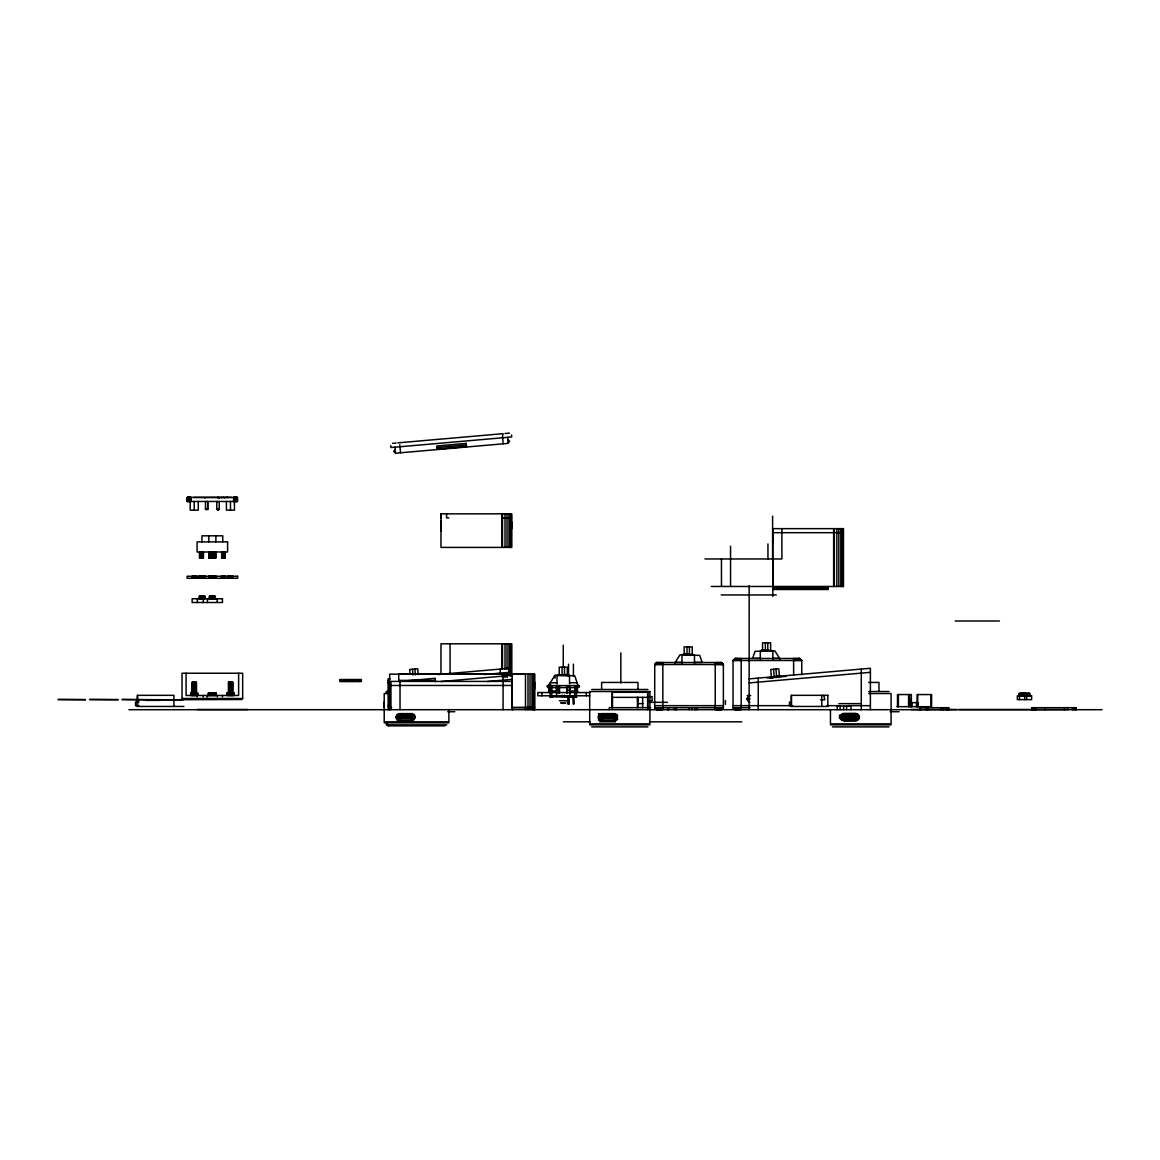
<?xml version="1.0" encoding="UTF-8"?>
<svg xmlns="http://www.w3.org/2000/svg" width="1160" height="1160" viewBox="0 0 1160 1160"><rect width="100%" height="100%" fill="white"/><g stroke="black" fill="none" stroke-linecap="round" stroke-linejoin="round"><path stroke-width="1.5" d="M205.48 509.022L207.683 509.11L205.48 508.95L207.698 509.037L207.698 501.468L207.698 508.964L205.48 508.95L205.48 501.468M217.601 509.559L217.021 509.11L219.211 509.037L219.225 501.468M440.974 674.105L440.974 643.8L511.647 643.8L511.647 676.338M440.974 513.837L440.974 547.404L511.647 547.404L511.647 513.837L440.974 513.837L441.047 517.882L441.278 513.837M448.876 709.456L448.876 721.824L384.207 721.824L384.207 693.535L389.195 693.535M450.065 674.105L450.065 643.8M501.83 669.102L501.83 643.8M501.83 547.404L501.83 513.837M502.164 669.102L502.164 643.8M502.164 547.404L502.164 513.837M502.498 669.102L502.498 643.8M502.498 547.404L502.498 513.837M505.006 669.102L505.006 643.8M505.006 547.404L505.006 513.837M507.022 669.102L507.022 643.8M507.022 547.404L507.022 513.837M508.993 674.525L508.993 643.8M508.993 547.404L508.993 513.837M510.081 674.525L510.081 643.8M510.081 547.404L510.081 513.837M510.748 674.525L510.748 643.8M510.748 547.404L510.748 513.837M511.067 676.338L511.067 643.8M511.067 547.404L511.067 513.837M511.429 676.338L511.429 643.8M511.429 547.404L511.429 513.837M512.169 680.166L512.169 709.702L512.169 675.323L440.887 681.558M647.686 697.348L612.321 697.348L612.335 707.658L612.321 692.288M637.609 697.348L637.609 707.643L637.623 697.348L637.609 701.394M647.686 707.673L647.686 692.288L612.321 692.288L612.321 707.673M772.763 586.467L772.792 528.641L843.465 528.641L843.465 586.467L721.462 586.467M830.458 709.587L830.458 723.854L891.083 723.854L891.083 693.535L868.767 693.535M833.648 528.641L833.648 586.467M662.824 662.519L662.824 709.702M715.227 709.702L715.227 662.519M741.197 658.474L741.197 709.702M1026.991 693.448L1027.615 695.87L1027.745 693.448M224.793 497.828L223.532 497.423M398.808 716.634L411.887 716.126L412.322 718.112L398.808 718.054L398.808 716.634L412.322 716.634M602.069 716.634L615.148 716.126L615.583 718.112L602.069 718.054L602.069 716.634L615.583 716.634M843.03 716.43L856.109 715.938L856.544 717.909L843.03 717.851L843.03 716.43L856.558 716.43M576.23 693.23L576.476 689.939L577.825 690.838L577.013 692.65L577.013 687.604M577.173 690.417L577.448 686.792M226.577 497.423L227.548 497.423M216.993 501.468C215.325 517.679 222.01 505.876 217.079 509.254L219.138 509.254L217.123 509.312M219.457 497.828L218.138 497.828L218.921 497.423M661.707 664.535L661.968 662.519M716.082 709.702L716.358 707.687M740.065 660.504L740.327 658.474M221.4 497.828L221.908 497.423M205.204 497.828L204.61 497.828M218.588 497.828L217.761 497.423M660.663 664.535L661.186 662.519M716.865 709.702L717.387 707.687M739.036 660.504L739.558 658.474M577.013 690.838L577.216 687.604M412.308 718.185L398.822 718.185M615.568 718.185L602.083 718.185M856.544 717.982L843.059 717.982M219.167 509.197L217.05 509.197M659.663 664.535L660.446 662.519M717.62 709.702L718.388 707.687M738.035 660.504L738.804 658.474M399.33 718.054L399.33 716.634M411.8 716.634L411.8 718.054M602.591 718.054L602.591 716.634M615.061 716.634L615.061 718.054M843.566 717.851L843.566 716.43M856.022 717.851L856.022 716.43M658.721 664.535L659.736 662.519M737.078 660.504L738.093 658.474M718.33 709.702L719.345 707.687M657.836 664.535L659.068 662.519M736.208 660.504L737.441 658.474M718.982 709.702L720.215 707.687M548.52 685.589L554.987 675.279L574.751 675.729L578.028 685.589L547.912 685.589M674.786 663.114L679.919 654.922L699.683 655.371L702.191 662.404L694.477 662.404M657.038 664.535L658.474 662.519M735.411 660.504L736.846 658.474M719.577 709.702L721.012 707.687M656.342 664.535L657.952 662.519M734.715 660.504L736.324 658.474M720.099 709.702L721.708 707.687M395.168 449.601L393.704 451.356L395.444 452.821M508.182 442.961L509.646 441.206L507.906 439.741M770.37 677.266L780.404 675.976L781.101 676.933L769.819 677.918L773.038 677.628M655.762 664.535L657.517 662.519M734.12 660.504L735.875 658.474M720.548 709.702L722.303 707.687M655.284 664.535L657.154 662.519M733.657 660.504L735.527 658.474M720.896 709.702L722.767 707.687M654.95 664.535L656.908 662.519M733.323 660.504L735.266 658.474M721.143 709.702L723.101 707.687M386.846 692.52L389.064 690.504M656.749 662.519L654.747 664.535L654.675 707.687L656.69 709.702L654.747 707.687L723.376 707.687L723.376 664.535L721.361 662.519L656.69 662.519L654.675 664.535L723.376 664.535L721.303 662.519M733.105 660.504L735.121 658.474L799.718 658.474L801.748 660.504L801.748 674.946M150.815 699.784L121.974 699.509L183.048 699.784L182.033 698.494L182.033 673.235L242.657 673.235L242.657 698.494L241.657 699.509L153.569 699.784M386.222 692.52L388.252 690.504M558.221 674.874L557.612 675.482L568.922 675.482L558.221 674.874L568.327 674.467M683.153 654.515L682.558 655.125L693.868 655.125L683.153 654.11L693.26 654.515M733.105 707.687L735.121 709.702L733.048 707.687L733.048 660.504L735.063 658.474M761.526 650.485L760.916 651.079L772.241 651.079L761.526 650.078L771.632 650.485M550.072 689.939L548.723 690.838L549.535 692.65L549.535 687.604M506.384 668.537L507.34 668.45M392.587 443.337L396.111 443.033M397.822 442.873L502.236 433.738M504.991 433.507L509.356 433.115M436.986 447.572L466.363 444.99M390.369 678.687L388.107 678.89L388.107 709.702M438.074 674.511L509.356 668.276L509.356 672.322L484.271 674.511M388.107 680.905L389.325 680.804M398.967 681.471L435.203 678.296L435.522 681.819M388.107 682.921L389.992 682.761M487.084 681.558L512.169 679.368M749.142 678.89L870.391 668.276L870.391 709.702M767.195 677.947L772.937 677.44M781.681 676.672L785.929 676.425M749.142 682.921L870.391 672.322M399.721 714.749L411.409 714.749M602.982 714.749L614.669 714.749M843.958 714.546L855.63 714.546M205.682 509.399L207.698 508.993M218.66 509.545L217.239 509.428L218.863 509.501M549.738 685.589L547.201 685.589L547.201 686.792M187.151 501.468L237.554 501.468L237.554 497.423L187.151 497.423L187.094 501.468M448.876 517.882L446.586 517.882L446.586 513.837M501.83 517.882L511.647 517.882M772.792 532.687L843.465 532.687M208.96 558.047L208.96 551.986L208.93 558.047L215.731 558.047L215.774 551.986M225.142 558.047L221.777 558.047L221.777 551.986M704.947 558.961L781.884 558.961L781.884 528.641M711.355 586.467L720.476 586.467M772.792 587.482L828.167 587.482M772.792 588.497L828.167 588.497M772.792 589.497L828.139 589.497L828.139 586.467M721.187 594.949L776.286 594.949M955.231 621.006L999.456 621.006M760.308 658.358L752.608 658.358L755.102 651.325L774.865 650.876L779.998 659.068M772.836 658.358L779.549 658.358M733.048 660.504L801.748 660.504L799.675 658.474M675.236 662.404L681.949 662.404M510.835 674.12L525.48 674.105L525.495 707.397L534.644 707.397L534.63 674.105L389.644 674.149L389.673 707.455L391.529 707.455M399.011 680.398L435.391 680.398M512.169 681.413L390.935 681.413L390.935 709.702M232.725 682.327L228.491 682.327L228.462 695.463M868.564 682.428L878.961 682.428L878.961 691.259M550.289 682.761L557.003 682.761M569.531 682.761L577.245 682.761M549.159 684.574L550.637 684.574M390.935 685.458L512.169 685.458M551.754 685.792L547.912 685.792L547.912 687.604L578.622 687.604L578.622 685.792L574.794 685.792M559.12 685.792L556.698 685.792L556.698 696.696M567.414 685.792L569.836 685.792L569.836 696.696M591.716 689.49L647.889 689.49M550.13 690.229L551.754 690.229M556.698 690.229L559.12 690.229M567.414 690.229L569.836 690.229M574.794 690.229L576.404 690.229M551.754 691.041L556.394 691.041M570.14 691.041L574.794 691.041M386.222 691.519L389.267 691.519M868.738 691.519L889.053 691.519M589.816 692.549L537.82 692.549L537.82 695.783L589.816 695.783M190.748 692.94L197.722 692.94L197.765 695.463M208.365 692.94L216.34 692.94L216.383 695.463M227.085 692.94L227.099 695.463L227.07 692.94L234.088 692.94L234.088 695.463M747.185 695.55L750.694 695.55M549.826 696.696L576.708 697.305L566.602 696.696M649.107 696.667L652.137 696.667L652.137 700.712L649.107 700.712M550.231 697.305L552.667 697.305M182.033 698.494L242.657 698.494M909.556 698.596L910.513 698.596L910.513 706.672M746.562 698.784L750.187 698.784M85.463 699.509L58 699.509L85.463 699.784M118.074 699.509L89.48 699.509L118.074 699.784M820.482 699.784L824.818 699.784L823.803 695.333M145.609 700.379L160.239 700.379M559.424 700.741L567.11 700.741M139.026 701.988L135.531 701.988L135.531 705.729L139.026 705.729M649.629 702.322L667.421 702.322M561.353 702.757L565.196 702.757M909.556 702.626L917.966 702.626L917.966 706.672M560.642 702.96L565.891 702.96M562.484 703.366L564.05 703.366M568.023 703.366L569.024 703.366M637.609 703.627L643.046 703.612M838.839 703.641L860.27 703.641M388.107 705.657L389.992 705.657M654.675 705.657L723.376 705.657M733.048 705.657L792.585 705.657M826.935 705.657L839.593 705.657M848.641 705.657L870.391 705.657M183.918 706.454L137.373 706.454L137.373 695.333L173.928 695.333L173.928 706.454M896.897 706.672L931.582 706.672L931.582 694.55L917.111 694.55L917.111 706.672M512.966 707.411L525.495 707.397M512.807 707.687L534.63 707.687L534.63 709.702M650.716 707.658L609.29 707.673L609.29 709.688M733.048 707.687L750.187 707.687M391.514 707.73L389.644 707.73L389.659 709.702M197.417 709.514L247.936 709.514M911.006 709.514L956.724 709.514M959.233 709.514L1066.431 709.514M128.963 709.702L1102 709.702M447.702 711.718L454.792 711.718M890.155 711.718L899.029 711.718M598.966 713.951L602.591 713.951M614.481 716.329L603.171 716.329L603.171 714.749A2.697 2.697 0 0 0 600.3 717.344A2.697 2.697 0 0 0 603.186 720.041M843.639 716.634L855.949 716.634M843.03 716.938L846.524 716.938L843.03 717.344M856.558 716.938L853.064 716.938L856.558 717.344M398.808 717.141L402.302 717.141L398.808 717.547M412.322 717.141L408.842 717.141L412.322 717.547M602.069 717.141L605.563 717.141L602.069 717.547M615.583 717.141L612.103 717.141L615.583 717.547M843.639 717.649L855.949 717.649M614.133 718.156L614.481 719.925M855.457 718.156L844.132 718.156L844.132 719.722A2.697 2.697 0 0 1 841.261 717.141A2.697 2.697 0 0 1 844.146 714.444L844.132 716.126M843.958 719.722L855.616 719.722A2.581 2.581 0 0 0 858.226 717.054A2.581 2.581 0 0 0 855.457 714.56L855.602 716.43M399.721 719.925L411.394 719.925A2.581 2.581 0 0 0 413.989 717.257A2.581 2.581 0 0 0 411.235 714.763M602.982 719.925L614.669 719.925A2.581 2.581 0 0 0 617.25 717.257A2.581 2.581 0 0 0 614.495 714.763M563.398 721.824L590.222 721.824M599.662 721.824L615.452 721.824M649.44 721.824L741.747 721.824M384.207 722.839L448.876 722.839M444.831 725.87L388.252 725.87L386.846 723.854M386.222 724.855L446.846 724.855M589.686 724.855L649.904 724.855M830.458 724.855L891.083 724.855M591.716 726.885L647.889 726.885M832.474 726.885L889.053 726.885M576.796 685.589L579.347 685.589L579.347 686.792M217.007 509.022L219.211 509.037M217.427 509.53L218.718 509.545M386.295 723.854L388.31 725.87M799.515 658.474L801.473 660.504M721.143 662.519L723.101 664.535M733.323 707.687L735.266 709.702M654.95 707.687L656.908 709.702M799.255 658.474L801.125 660.504M720.896 662.519L722.767 664.535M733.657 707.687L735.527 709.702M655.284 707.687L657.154 709.702M798.907 658.474L800.661 660.504M720.548 662.519L722.303 664.535M734.12 707.687L735.875 709.702M655.762 707.687L657.517 709.702M798.471 658.474L800.081 660.504M720.099 662.519L721.708 664.535M734.715 707.687L736.324 709.702M656.342 707.687L657.952 709.702M797.949 658.474L799.385 660.504M719.577 662.519L721.012 664.535M735.411 707.687L736.846 709.702M657.038 707.687L658.474 709.702M797.355 658.474L798.587 660.504M718.982 662.519L720.215 664.535M736.208 707.687L737.441 709.702M657.836 707.687L659.068 709.702M796.688 658.474L797.703 660.504M718.33 662.519L719.345 664.535M737.078 707.687L738.093 709.702M658.721 707.687L659.736 709.702M795.978 658.474L796.76 660.504M738.035 707.687L738.804 709.702M717.62 662.519L718.388 664.535M659.663 707.687L660.446 709.702M549.535 690.838L549.332 687.604M795.238 658.474L795.76 660.504M739.036 707.687L739.558 709.702M716.865 662.519L717.387 664.535M660.663 707.687L661.186 709.702M1026.731 693.448L1027.354 695.87M1026.455 693.448L1027.093 695.87M1026.194 693.448L1026.832 699.611M1025.933 693.448L1026.571 695.87M1025.672 693.448L1026.31 695.87M1026.049 695.87L1025.542 693.448L1025.107 695.87M1025.295 693.448L1025.918 695.87M1025.164 693.448L1025.672 695.87M794.455 658.474L794.716 660.504M740.065 707.687L740.327 709.702M716.082 662.519L716.358 664.535M661.707 707.687L661.968 709.702M779.404 676.062L778.766 668.812L770.718 669.523L771.342 676.773M775.953 669.059L776.577 676.309M773.532 669.276L774.169 676.526M511.531 434.957L511.72 436.972L390.935 447.542L390.76 445.527M507.688 437.32L508.211 443.366L395.488 453.226L394.951 447.18M502.962 433.68L503.063 434.884M502.483 435.754L503.179 443.801M399.809 444.729L400.519 452.777M418.238 674.612L417.73 668.812L409.683 669.523L410.06 673.873M414.917 669.059L415.425 674.859M412.496 669.276L413.003 675.077M549.84 687.039L550.318 693.23M549.086 686.792L549.361 690.417M793.599 658.474L793.658 674.946M534.412 674.105L534.441 707.397M533.745 674.105L533.76 707.397M533.063 674.105L533.078 707.397M531.99 674.105L532.005 707.397M530.018 674.105L530.018 707.397M528.003 674.105L528.003 707.397M507.022 674.105L507.022 677.614M505.006 674.105L505.006 677.614M502.498 677.614L502.498 674.105L398.736 674.149L398.736 681.166M1075.972 709.702L1075.972 707.687L1031.747 707.687L1031.747 709.702M1075.784 707.687L1075.784 709.702M1075.407 707.687L1075.407 709.702M1074.856 707.687L1074.856 709.702M1073.362 707.687L1073.362 709.702M1072.435 707.687L1072.435 709.702M1067.606 707.687L1067.606 709.702M1064.256 707.687L1064.256 709.702M1044.754 707.687L1044.754 709.702M1036.199 707.687L1036.199 709.702M1035.459 707.687L1035.459 709.702M1035.343 707.687L1035.343 709.702M1034.995 707.687L1034.995 709.702M1034.415 707.687L1034.415 709.702M1033.603 707.687L1033.603 709.702M1032.864 707.687L1032.864 709.702M1032.676 707.687L1032.676 709.702M1032.298 707.687L1032.298 709.702M1029.79 695.87L1029.848 693.448L1019.133 693.448L1019.133 695.87M1029.457 693.448L1029.587 695.87M1029.239 693.448L1029.312 695.87M1029.065 693.448L1029.152 695.87M1028.877 693.448L1028.789 695.87M1028.673 695.87L1028.456 693.448L1028.238 695.87M1027.992 693.448L1028.122 695.87M1027.876 693.448L1027.745 695.87M1024.889 693.448L1024.932 695.87M1024.642 693.448L1024.715 699.611M1024.497 693.448L1024.41 695.87M1024.323 695.87L1024.135 693.448L1023.932 695.87M1023.831 693.448L1023.714 695.87M1023.482 693.448L1023.598 695.87M1023.366 693.448L1023.251 695.87L1023.004 693.448M1022.743 693.448L1022.873 695.87M1022.612 693.448L1022.482 695.87M1022.351 693.448L1022.221 695.87M1022.09 693.448L1021.96 695.87M1021.815 693.448L1021.684 695.87M1021.554 693.448L1021.554 695.87M1021.423 693.448L1021.308 695.87M1021.177 693.448L1021.046 695.87M1020.931 693.448L1020.8 695.87M1020.568 693.448L1020.684 695.87M1020.351 693.448L1020.235 695.87M1020.133 693.448L1020.133 695.87M1019.77 693.448L1019.944 695.87M1019.596 695.87L1019.524 693.448L1019.466 699.611M948.808 709.702L948.938 707.687L919.576 707.687L919.576 709.702M947.444 707.687L947.444 709.702M946.458 707.687L946.458 709.702M943.356 707.687L943.356 709.702M940.876 707.687L940.876 709.702M930.987 694.55L930.987 706.672M928 707.687L928 709.702M927.507 707.687L927.507 709.702M926.014 707.687L926.014 709.702M920.315 707.687L920.199 709.702M920.068 707.687L920.068 709.702M919.822 707.687L919.822 709.702M917.705 694.55L917.705 706.672M916.516 702.626L916.516 706.672M911.963 702.626L911.963 706.672M911.368 706.672L911.368 694.55L897.492 694.55L897.492 706.672M909.556 694.55L909.556 706.672M908.585 694.55L908.585 706.672M898.391 694.55L898.391 706.672M861.285 669.073L861.285 709.702M855.602 717.851L855.457 719.722M851.005 709.702L851.005 705.962L837.172 705.962L837.172 709.702M846.568 705.962L846.568 709.702M843.581 705.962L843.581 709.702M843.247 528.641L843.262 586.467M842.885 528.641L842.885 586.467M842.566 528.641L842.566 586.467M841.899 528.641L841.899 586.467M840.812 528.641L840.812 586.467M840.144 705.962L840.144 709.702M839.55 715.096L839.55 718.461M838.839 528.641L838.839 586.467M836.824 528.641L836.824 586.467M834.315 528.641L834.315 586.467M833.982 528.641L833.982 586.467M821.788 695.333L821.788 706.454M791.468 695.333L791.468 706.454M789.452 701.988L789.452 705.729M772.792 535.543L772.792 542.619M772.763 558.961L772.792 596.399M772.836 650.876L772.836 659.475M772.604 516.2L772.604 559.395M770.617 650.078L770.617 642.799L762.54 642.799L762.54 650.078M767.949 543.938L767.949 558.961M767.789 642.799L767.789 650.078M765.368 642.799L765.368 650.078M760.308 650.876L760.308 659.475M758.234 678.092L758.234 709.702M749.157 585.8L749.142 709.702M730.568 546.201L730.553 586.467M725.406 700.408L725.406 704.439M721.462 558.961L721.476 586.467M697.247 707.687L697.131 709.702M695.768 707.687L695.768 709.702M694.782 707.687L694.782 709.702M694.477 654.922L694.477 663.505M692.259 654.11L692.259 646.845L684.168 646.845L684.168 654.11M691.679 707.687L691.679 709.702M689.417 646.845L689.417 654.11M689.199 707.687L689.199 709.702M686.995 646.845L686.995 654.11M681.949 654.922L681.949 663.505M676.323 707.687L676.323 709.702M675.816 707.687L675.816 709.702M674.337 707.687L674.337 709.702M668.639 707.687L668.639 709.702M668.508 707.687L668.392 709.702M668.145 707.687L668.145 709.702M667.899 707.687L667.899 709.702M647.686 692.288L647.686 709.688M642.669 697.348L642.669 707.658M637.986 689.49L637.986 682.428L601.62 682.428L601.62 689.49M620.817 652.891L620.817 682.936M614.481 714.749L614.64 716.634M603.171 718.345L603.171 719.925M598.589 713.414L598.589 720.142M586.308 692.549L586.308 695.783M576.404 687.604L576.404 696.696M575.998 687.14L575.998 693.332M574.794 685.589L574.794 696.696M573.678 696.188L573.678 704.178L573.171 696.188M573.417 664.173L573.417 676.352M573.417 697.218L573.417 704.178M570.14 685.589L570.14 693.462M569.531 675.279L569.531 683.863M569.024 696.29L569.024 704.178L568.023 704.178L568.023 696.29M568.617 696.696L568.53 704.178M568.53 664.173L568.53 676.352M567.414 685.589L567.414 693.202M567.312 674.467L567.312 667.188L559.221 667.188L559.221 674.467M567.008 685.589L567.008 693.158M564.485 667.188L564.485 674.467M564.5 695.087L564.5 696.696M563.267 645.207L563.267 666.87M562.063 667.188L562.063 674.467M562.063 695.087L562.063 696.696M559.526 685.589L559.526 693.158M559.12 685.589L559.12 693.202M557.003 675.279L557.003 683.863M556.394 685.589L556.394 693.462M554.987 675.279L554.987 678.266M551.754 685.589L551.754 696.696M550.13 687.604L550.13 696.696M541.851 692.549L541.851 695.783M534.63 682.022L534.63 689.098M534.412 707.687L534.426 709.702M533.745 707.687L533.745 709.702M533.063 707.687L533.063 709.702M531.99 707.687L531.99 709.702M530.018 707.687L530.018 709.702M528.003 707.687L528.003 709.702M525.48 707.687L525.48 709.702M511.647 521.753L511.647 528.815M503.077 676.12L503.077 680.166M503.077 681.413L503.077 709.702M500.25 669.073L500.25 673.119M440.974 520.738L440.974 531.019M411.22 714.749L411.22 716.329L399.91 716.329L399.91 714.749A2.697 2.697 0 0 0 397.024 717.344A2.697 2.697 0 0 0 399.91 720.041M411.22 718.345L411.22 719.925M400.026 681.413L400.026 709.702M399.91 718.345L399.91 719.925M384.207 702.017L384.207 707.687M361.18 679.615L361.166 681.413M360.789 679.615L360.905 681.413M360.586 679.615L360.499 681.413M360.296 679.615L360.281 681.413L360.165 679.615M359.817 679.615L359.948 681.413M359.644 679.615L359.644 681.413M359.411 679.615L359.411 681.413M359.252 679.615L359.15 681.413M358.788 679.615L358.817 681.413M358.672 679.615L358.687 681.413M358.396 679.615L358.498 681.413M358.121 679.615L358.193 681.413M357.947 679.615L357.845 681.413M357.657 679.615L357.657 681.413M357.411 679.615L357.411 681.413M357.294 679.615L357.28 681.413M356.918 679.615L357.091 681.413M356.743 679.615L356.642 681.413M356.424 679.615L356.41 681.413M355.902 679.615L356.048 681.413M355.671 679.615L355.177 681.413M355.062 679.615L355.134 681.413M354.887 681.413L354.771 679.615L354.67 681.413M354.206 679.615L354.38 681.413M354.017 679.615L354.104 681.413M353.756 679.615L353.756 681.413M353.495 679.615L353.626 681.413M353.235 679.615L353.452 681.413M353.147 679.615L352.988 681.413M352.799 679.615L352.799 681.413M352.538 679.615L352.538 681.413M352.321 679.615L352.336 681.413M352.176 679.615L352.263 681.413M352.002 679.615L351.799 681.413M351.596 679.615L351.611 681.413L351.349 679.615M351.146 679.615L351.233 681.413M350.842 679.615L350.856 681.413M350.683 679.615L350.712 681.413M350.537 679.615L350.407 681.413M350.305 679.615L350.248 681.413M349.87 679.615L349.928 681.413M349.638 679.615L349.624 681.413L349.508 679.615M349.117 681.413L348.681 679.615M348.45 679.615L348.406 681.413M348.305 679.615L348.217 681.413M348.029 679.615L348.029 681.413M347.695 681.413L347.695 679.615L347.536 681.413M347.406 679.615L347.289 681.413M347.029 679.615L347.014 681.413M346.869 679.615L346.927 681.413M346.536 681.413L346.536 679.615L346.318 681.413M345.985 679.615L346.043 681.413L345.854 679.615M345.593 679.615L345.593 681.413M345.317 679.615L345.419 681.413M345.144 679.615L345.027 681.413M344.897 679.615L344.853 681.413M344.767 679.615L344.767 681.413M344.361 679.615L344.361 681.413M344.157 679.615L344.157 681.413M343.853 681.413L343.882 679.615L343.606 681.413M343.505 679.615L343.36 681.413M342.881 679.615L343.026 681.413M342.635 679.615L342.809 681.413M342.446 679.615L342.577 681.413M342.258 679.615L342.2 681.413M341.982 679.615L341.954 681.413M341.75 679.615L341.692 681.413M341.446 679.615L341.519 681.413M341.228 679.615L341.243 681.413M341.127 679.615L340.938 681.413M340.707 679.615L340.808 681.413M340.576 679.615L340.46 681.413L340.271 679.615M238.626 673.235L238.626 695.463L186.079 695.463L186.079 673.235M237.235 497.423L237.307 501.468M237.148 497.423L237.061 501.468M236.77 497.423L236.872 501.468M236.553 497.423L236.669 501.468M236.292 497.423L236.423 501.468M236.161 497.423L236.161 501.468M235.886 497.423L235.886 501.468M235.581 497.423L235.581 501.468M235.436 497.423L235.436 501.468M235.277 497.423L235.118 501.468M234.944 497.423L234.944 501.468M234.61 497.423L234.784 501.468M234.088 501.468L234.262 497.423L234.508 510.153L226.417 510.153L226.417 501.468M233.914 497.423L233.914 501.468M233.929 692.94L234.059 695.463M233.74 497.423L233.74 501.468M233.812 692.94L233.667 695.463M233.566 497.423L233.566 501.468M233.595 692.94L233.406 695.463M233.218 692.94L233.319 695.463M232.885 576.245L232.885 578.26L232.812 576.245M233 692.94L232.885 695.463M232.826 682.327L232.754 695.463M232.507 576.245L232.45 578.26M232.624 682.327L232.507 695.463M232.319 576.245L232.246 578.26M232.246 682.327L232.246 695.463M232.029 576.245L232.029 578.26M231.957 682.327L231.957 695.463M231.797 682.327L231.667 695.463M231.449 497.423L193.474 497.423M231.637 682.327L231.521 695.463M231.391 576.245L231.391 578.26M231.362 682.327L231.217 695.463M231.087 576.245L231.087 578.26M231.087 682.327L231.072 695.463M230.883 576.245L230.883 578.26M230.898 682.327L230.912 695.463M230.463 501.468L230.463 510.153M230.463 576.245L230.463 578.26M230.608 682.327L230.608 695.463M230.26 576.245L230.362 578.26M230.419 682.327L230.448 695.463M230.042 576.245L230.144 578.26M230.13 682.327L230.144 695.463M229.839 576.245L229.839 578.26M229.752 682.327L229.839 695.463M229.637 578.26L229.158 576.245M229.665 682.327L229.694 695.463M229.26 682.327L229.26 695.463M229.042 682.327L229.114 695.463M228.825 576.245L228.911 578.26M228.911 682.327L228.839 695.463M228.535 576.245L228.752 578.26M228.68 682.327L228.708 695.463M228.317 576.245L228.317 578.26M228.157 576.245L228.129 578.26M228.114 692.94L228.215 695.463M228.042 576.245L228.042 578.26M227.896 692.94L227.998 695.463M227.621 692.94L227.81 695.463M227.404 692.94L227.345 695.463M225.388 576.245L225.388 578.26M225.257 551.986L225.272 558.047M225.17 576.245L225.301 578.26M224.996 551.986L224.996 558.047M224.953 576.245L225.069 578.26M224.808 551.986L224.75 558.047M224.764 576.245L224.823 578.26M224.634 551.986L224.445 558.047L224.3 551.986M224.475 576.245L224.619 578.26M224.243 576.245L224.315 578.26M224.155 551.986L224.011 558.047L223.706 551.986M223.981 576.245L224.155 578.26M223.894 576.245L223.72 578.26M223.46 551.986L223.546 558.047M223.546 576.245L223.546 578.26M223.227 551.986L223.387 558.047M223.373 576.245L223.373 578.26M223.155 551.986L223.068 558.047M223.198 576.245L223.112 578.26M222.763 541.88L222.763 535.818L201.942 535.818L201.942 541.88M222.923 551.986L222.836 558.047L222.618 551.986M222.938 576.245L222.778 578.26L222.691 576.245M222.357 551.986L222.488 558.047M222.372 576.245L222.299 578.26M222.459 695.463L222.459 696.87M222.125 551.986L222.067 558.047M222.038 576.245L222.227 578.26M221.864 576.245L221.981 578.26M221.676 551.986L221.69 558.047M221.763 578.26L221.56 576.245L221.444 578.26M217.195 598.763L217.195 602.504M217.399 695.463L217.399 696.87M215.977 576.245L215.977 578.26M216.137 692.94L215.992 695.463M215.89 535.818L215.89 541.88M215.905 576.245L215.963 578.26M215.832 692.94L215.919 695.463M215.571 551.986L215.63 558.047M215.586 576.245L215.499 578.26M215.644 695.463L215.542 692.94L215.311 695.463M215.325 551.986L215.398 558.047M215.281 576.245L215.325 578.26M215.238 598.763L215.354 596.341L209.394 596.341L209.365 598.763M215.079 551.986L215.165 558.047M215.137 576.245L215.151 578.26M215.151 596.341L215.093 598.763M215.064 692.94L215.194 695.463M214.875 551.986L214.977 558.047M214.803 576.245L214.832 578.26M214.977 596.341L214.832 598.763M214.933 692.94L214.788 695.463M214.673 551.986L214.556 558.047M214.629 576.245L214.571 578.26M214.673 596.341L214.585 598.763M214.658 692.94L214.658 695.463M214.44 558.047L214.325 551.986L214.063 558.047M214.368 576.245L214.281 578.26M214.499 598.763L213.861 596.341M214.354 692.94L214.513 695.463M214.049 576.245L214.049 578.26M214.049 692.94L214.208 695.463M213.802 551.986L213.933 558.047M213.889 576.245L213.904 578.26M213.889 692.94L213.889 695.463M213.657 558.047L213.556 551.986L213.382 558.047M213.643 578.26L213.295 576.245M213.744 596.341L213.629 598.763M213.715 692.94L213.556 695.463M213.512 596.341L213.382 598.763M213.382 692.94L213.382 695.463M213.092 551.986L213.237 558.047M213.266 596.341L213.136 598.763M213.222 692.94L213.222 695.463M212.947 551.986L212.947 558.047M213.048 576.245L212.976 578.26M213.005 596.341L212.874 598.763L212.613 596.341M213.048 692.94L212.874 695.463L212.7 692.94M212.7 576.245L212.613 578.26M212.512 576.245L212.352 578.26M212.483 596.341L212.352 598.763M212.352 692.94L212.526 695.463M212.207 576.245L212.265 578.26M212.222 596.341L212.222 598.763M212.179 692.94L212.179 695.463M212.091 578.26L211.917 576.245L211.743 578.26M212.091 598.763L211.961 596.341L211.7 598.763M212.005 692.94L212.005 695.463M211.831 692.94L211.656 695.463M211.613 551.986L211.454 558.047M211.569 576.245L211.497 578.26M211.569 596.341L211.439 598.763M211.482 692.94L211.482 695.463M211.135 551.986L211.323 558.047M211.338 576.245L211.192 578.26M211.308 598.763L211.192 596.341L210.946 598.763M211.308 692.94L211.149 695.463M211.033 551.986L210.902 558.047M210.989 576.245L210.917 578.26M210.975 692.94L210.975 695.463M210.757 551.986L210.757 558.047M210.729 576.245L210.337 578.26M210.83 596.341L210.714 598.763M210.656 692.94L210.815 695.463M210.627 551.986L210.511 558.047M210.612 596.341L210.511 598.763L210.308 596.341M210.496 695.463L210.496 692.94L210.192 695.463M210.381 551.986L210.264 558.047M210.149 551.986L210.032 558.047M210.018 578.26L209.96 576.245L209.887 578.26M210.032 596.341L209.945 598.763M210.047 692.94L210.047 695.463M209.815 551.986L209.917 558.047M209.873 596.341L209.728 598.763M209.902 695.463L209.771 692.94L209.511 695.463M209.539 551.986L209.452 558.047M209.626 576.245L209.554 578.26M209.496 596.341L209.554 598.763M209.235 551.986L209.307 558.047M209.264 576.245L209.423 578.26M209.365 692.94L209.322 695.463M209.192 576.245L209.119 578.26M209.148 692.94L209.148 695.463M208.814 535.818L208.814 541.88M208.742 576.245L208.713 578.26M208.945 692.94L208.858 695.463M208.684 692.94L208.597 695.463M208.336 692.94L208.307 695.463M207.495 598.763L207.495 602.504M207.423 695.463L207.423 696.87M207.176 695.463L207.176 696.87M205.407 576.245L205.363 578.26M205.175 576.245L205.175 578.26M205.131 598.763L205.233 596.341L199.288 596.341L199.23 598.763M204.972 576.245L204.899 578.26M204.929 596.341L204.392 598.763M204.624 576.245L204.624 578.26M204.537 576.245L204.537 578.26M204.319 576.245L204.319 578.26M204.29 596.341L204.189 598.763M203.986 576.245L203.986 578.26L203.739 576.245M203.986 596.341L204.088 598.763M203.652 596.341L203.87 598.763M203.464 551.986L203.464 558.047L199.549 558.047L199.476 551.986M203.609 576.245L203.479 578.26M203.522 596.341L203.406 598.763M203.188 576.245L203.261 578.26M203.275 596.341L203.261 602.504M203.174 695.463L203.174 696.87M203.029 551.986L203.043 558.047M202.986 576.245L202.942 578.26M203.029 596.341L203.029 598.763M202.884 551.986L202.855 558.047M202.884 576.245L202.725 578.26L202.463 576.245M202.768 596.341L202.899 598.763M202.463 551.986L202.623 558.047M202.637 598.763L202.507 596.341L202.246 598.763M202.246 576.245L202.246 578.26M202.173 576.245L201.97 578.26M202.115 596.341L201.985 598.763M201.825 576.245L201.753 578.26M201.855 596.341L201.724 598.763M201.506 576.245L201.506 578.26M201.594 598.763L201.594 596.341L201.332 598.763M201.231 551.986L201.231 558.047M201.231 576.245L201.405 578.26M201.028 551.986L201.028 558.047L200.839 551.986M201.013 576.245L201.144 578.26M201.202 596.341L201.086 598.763L200.839 596.341M200.796 576.245L200.97 578.26M200.607 551.986L200.535 558.047M200.549 576.245L200.637 578.26M200.506 596.341L200.622 598.763M200.463 551.986L200.26 558.047L200.071 551.986M200.303 576.245L200.274 578.26M200.303 596.341L200.405 598.763M200.173 576.245L200.071 578.26M200.1 596.341L200.201 598.763M199.897 551.986L199.955 558.047M199.955 576.245L199.81 578.26L199.68 576.245M199.839 596.341L199.839 598.763M199.752 551.986L199.665 558.047M199.767 596.341L199.694 598.763M199.404 576.245L199.332 578.26M199.506 596.341L199.506 598.763M199.129 576.245L199.201 578.26M199.012 576.245L199.027 578.26M198.273 501.468L198.273 510.153L190.196 510.153L190.255 497.423M197.403 598.763L197.403 602.504M197.505 692.94L197.562 695.463M197.127 692.94L197.2 696.87M196.939 692.94L197.04 695.463M196.838 692.94L196.838 695.463M196.46 682.327L196.62 695.463M196.156 576.245L196.286 578.26M196.257 695.463L196.243 682.327L192.111 682.327L192.212 695.463M195.953 576.245L196.025 578.26M195.938 682.327L196.142 695.463M195.707 576.245L195.707 578.26M195.736 682.327L195.736 695.463M195.619 576.245L195.619 578.26M195.504 682.327L195.445 695.463L195.344 682.327M195.358 576.245L195.257 578.26L195.069 576.245M195.083 682.327L195.155 695.463M194.865 576.245L194.764 578.26M194.909 682.327L194.692 695.463M194.662 576.245L194.546 578.26M194.619 682.327L194.546 695.463M194.242 501.468L194.242 510.153M194.242 576.245L194.344 578.26M194.329 682.327L194.242 695.463M194.126 576.245L194.024 578.26M194.039 682.327L194.082 695.463M193.923 576.245L193.807 578.26L193.604 576.245M193.938 682.327L193.923 695.463M193.561 682.327L193.618 695.463M193.314 576.245L193.314 578.26M193.474 682.327L193.314 695.463M193.213 576.245L193.024 578.26M193.038 682.327L193.024 695.463M192.85 576.245L192.85 578.26M192.879 682.327L192.879 695.463M192.676 576.245L192.604 578.26M192.734 695.463L192.531 682.327L192.473 695.463M192.444 576.245L192.371 578.26M192.183 578.26L192.139 576.245L191.893 578.26M192.009 682.327L191.85 695.463M191.733 692.94L191.632 695.463M191.53 692.94L191.342 695.463M191.139 497.423L191.139 501.468M191.255 692.94L191.095 695.463M190.95 497.423L190.95 501.468M191.023 692.94L190.863 695.463L190.82 692.94M190.602 497.423L190.602 501.468M190.429 497.423L190.429 501.468M189.921 497.423L190.081 501.468M189.747 497.423L189.747 501.468M189.428 497.423L189.588 501.468M189.268 497.423L189.268 501.468M188.964 497.423L189.109 501.468M188.674 497.423L188.819 501.468M188.529 497.423L188.529 501.468M188.399 497.423L188.268 501.468M188.152 497.423L188.036 501.468M187.717 497.423L187.717 501.468M187.543 497.423L187.543 501.468M187.34 497.423L187.34 501.468M137.547 695.333L137.547 706.454M749.926 702.279A3.393 3.393 0 0 1 749.926 695.623M617.714 718.837A3.393 3.393 0 0 1 617.077 719.736M616.554 720.157A3.393 3.393 0 0 1 614.669 720.737L602.982 720.737A3.393 3.393 0 0 1 599.589 717.344A3.393 3.393 0 0 1 602.982 713.951L614.669 713.951A3.393 3.393 0 0 1 617.714 715.836M840.159 716.894L841.102 719.649L843.943 720.94L856.616 720.809L858.646 719.447L859.43 717.141L858.327 714.458L855.645 713.342L843.218 713.414L841.102 714.633L840.159 716.894M415.208 717.344L412.626 720.94L399.475 721.128L397.039 720.026L395.937 717.097L397.039 714.661L398.982 713.617L412.148 713.617L414.424 715.024L415.208 717.344M617.453 717.344L614.887 720.94L601.736 721.128L599.285 720.026L598.183 717.097L599.285 714.661L601.242 713.617L614.394 713.617L616.671 715.024L617.453 717.344M723.318 707.687L721.303 709.702L723.376 707.687M466.233 443.381L436.841 445.962L437.117 449.181L466.509 446.6L466.233 443.381M207.437 509.443L205.755 509.458L207.437 509.443M227.606 541.88L197.099 541.88L197.099 551.986L227.606 551.986L227.606 541.88M237.612 576.245L187.094 576.245L187.094 578.26L237.612 578.26L237.612 576.245M222.459 598.763L192.139 598.763L192.139 602.504L222.459 602.504L222.459 598.763M361.369 679.615L340.054 679.615L340.068 681.413L361.369 681.413L361.369 679.615M649.904 691.519L589.686 691.519L589.686 723.854L649.904 723.854L649.904 691.519M827.848 695.333L791.294 695.333L791.294 706.454L827.848 706.454L827.848 695.333M1031.588 695.87L1017.334 695.87L1017.334 699.611L1031.588 699.611L1031.588 695.87M411.409 713.951L399.721 713.951A3.393 3.393 0 0 0 396.328 717.344A3.393 3.393 0 0 0 399.721 720.737L411.409 720.737A3.393 3.393 0 0 0 414.801 717.344A3.393 3.393 0 0 0 411.409 713.951M855.63 713.748L843.958 713.748A3.393 3.393 0 0 0 840.565 717.141A3.393 3.393 0 0 0 843.958 720.534L855.63 720.534A3.393 3.393 0 0 0 859.023 717.141A3.393 3.393 0 0 0 855.63 713.748M231.681 578.26L231.681 576.245L231.579 578.26M196.635 578.26L196.663 576.245L196.576 578.26"/></g></svg>
